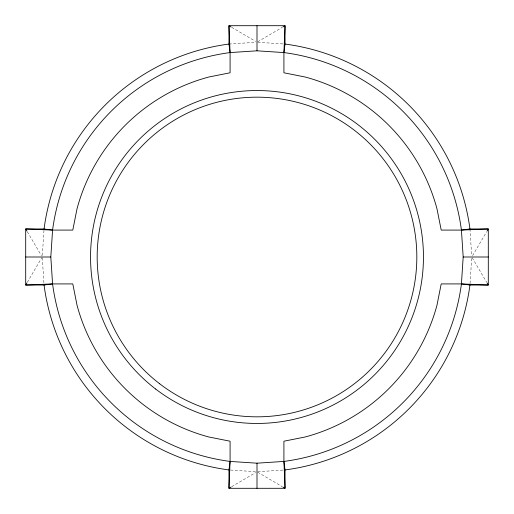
<?xml version="1.0" encoding="UTF-8"?>
<svg xmlns="http://www.w3.org/2000/svg" width="514" height="514" viewBox="0 0 514 514"><rect width="100%" height="100%" fill="white"/><g stroke="black" fill="none" stroke-linecap="round" stroke-linejoin="round"><path stroke-width="0.39" stroke-dasharray="2.57 1.93" d="M42.328 255.4L43.953 230.568M470.047 283.432L471.724 257.803M27.313 282.302L41.82 257.681M472.584 255.631L486.687 231.698M257.681 41.82L282.302 27.313M231.698 486.687L255.631 472.584M228.968 44.056L255.4 42.328M257.803 471.724L283.432 470.047M257.803 42.276L283.432 43.953M230.568 470.047L255.4 471.672M231.698 27.313L255.631 41.416M257.681 472.18L282.302 486.687M472.18 257.681L486.687 282.302M27.313 231.698L41.416 255.631M469.944 228.968L471.672 255.4M42.276 257.803L43.953 283.432"/><path stroke-width="0.77" d="M230.086 461.424L257 463.185L283.914 461.424A206.185 206.185 0 0 0 461.424 283.914L463.185 257L461.424 230.086A206.185 206.185 0 0 0 283.914 52.576L257 50.815L230.086 52.576A206.185 206.185 0 0 0 52.576 230.086L50.815 257L52.576 283.914A206.185 206.185 0 0 0 230.086 461.424L228.968 488.3L285.032 488.3L285.032 469.944L283.914 461.424L283.914 441.211L305.226 436.971A186.319 186.319 0 0 0 436.971 305.226L441.211 283.914L461.424 283.914L488.3 285.032L488.3 228.968L469.944 228.968L461.424 230.086L441.211 230.086L436.971 208.774A186.319 186.319 0 0 0 305.226 77.029L283.914 72.789L283.914 52.576L285.032 25.7L228.968 25.7L228.968 44.056L230.086 52.576L230.086 72.789L208.774 77.029A186.319 186.319 0 0 0 77.029 208.774L72.789 230.086L52.576 230.086L25.7 228.968L25.7 285.032L44.056 285.032L52.576 283.914L72.789 283.914L77.029 305.226A186.319 186.319 0 0 0 208.774 436.971L230.086 441.211L230.086 461.424L228.968 469.944L228.968 488.3L231.017 487.092M283.914 52.576L285.032 44.056L285.032 25.7L282.983 26.908M26.908 282.983L25.7 285.032L52.576 283.914M487.092 231.017L488.3 228.968L461.424 230.086M52.576 230.086L44.056 228.968L25.7 228.968L26.908 231.017M25.7 257L50.815 257M463.185 257L488.3 257M461.424 283.914L469.944 285.032L488.3 285.032L487.092 282.983M231.017 26.908L228.968 25.7L230.086 52.576M282.983 487.092L285.032 488.3L283.914 461.424M257 25.7L257 50.815M257 463.185L257 488.3M469.944 285.032A214.781 214.781 0 0 1 285.032 469.944M228.968 469.944A214.781 214.781 0 0 1 44.056 285.032M44.056 228.968A214.781 214.781 0 0 1 228.968 44.056M285.032 44.056A214.781 214.781 0 0 1 469.944 228.968M159.7 383.797A159.828 159.828 0 0 0 415.46 277.862A159.828 159.828 0 0 0 195.834 109.341A159.828 159.828 0 0 0 159.7 383.797M155.671 389.053A166.452 166.452 0 0 0 422.026 278.729A166.452 166.452 0 0 0 193.303 103.218A166.452 166.452 0 0 0 155.671 389.053"/></g></svg>
